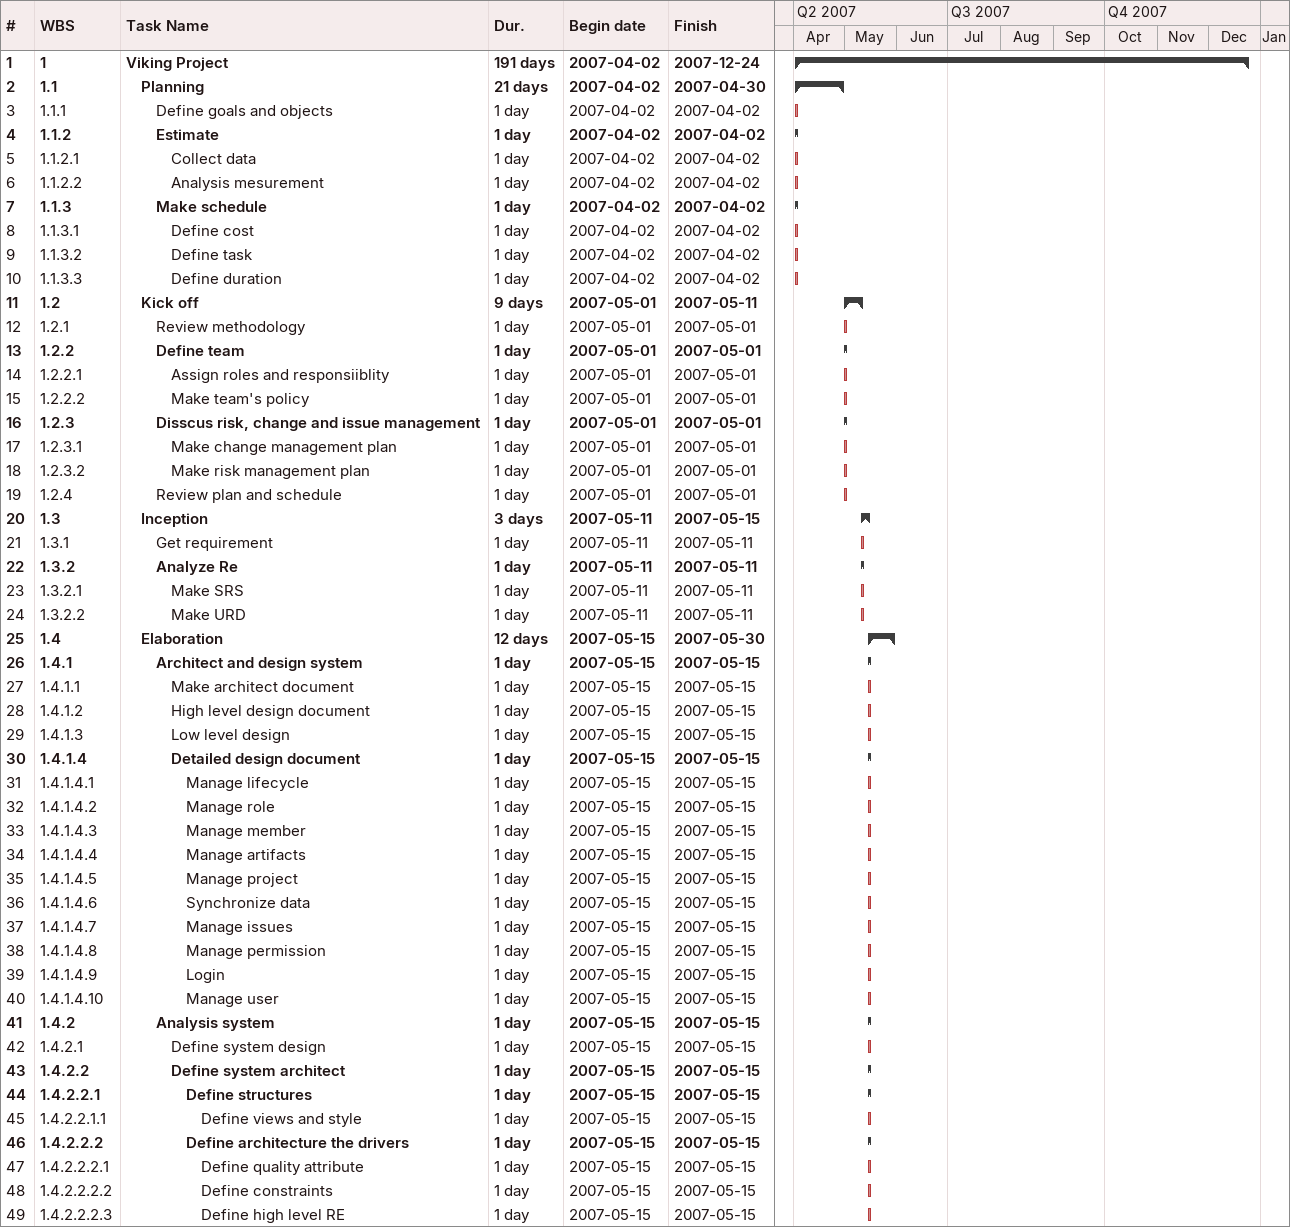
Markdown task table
| ID | WBS | Task | Duration | Start | Finish |
|---|---|---|---|---|---|
| 1 | 1 | **Viking Project** | 191d | 2007-04-02 | 2007-12-24 |
| 2 | 1.1 | **Planning** | 21d | 2007-04-02 | 2007-04-30 |
| 3 | 1.1.1 | Define goals and objects | 1d | 2007-04-02 | 2007-04-02 |
| 4 | 1.1.2 | **Estimate** | 1d | 2007-04-02 | 2007-04-02 |
| 5 | 1.1.2.1 | Collect data | 1d | 2007-04-02 | 2007-04-02 |
| 6 | 1.1.2.2 | Analysis mesurement | 1d | 2007-04-02 | 2007-04-02 |
| 7 | 1.1.3 | **Make schedule** | 1d | 2007-04-02 | 2007-04-02 |
| 8 | 1.1.3.1 | Define cost | 1d | 2007-04-02 | 2007-04-02 |
| 9 | 1.1.3.2 | Define task | 1d | 2007-04-02 | 2007-04-02 |
| 10 | 1.1.3.3 | Define duration | 1d | 2007-04-02 | 2007-04-02 |
| 11 | 1.2 | **Kick off** | 9d | 2007-05-01 | 2007-05-11 |
| 12 | 1.2.1 | Review methodology | 1d | 2007-05-01 | 2007-05-01 |
| 13 | 1.2.2 | **Define team** | 1d | 2007-05-01 | 2007-05-01 |
| 14 | 1.2.2.1 | Assign roles and responsiiblity | 1d | 2007-05-01 | 2007-05-01 |
| 15 | 1.2.2.2 | Make team's policy | 1d | 2007-05-01 | 2007-05-01 |
| 16 | 1.2.3 | **Disscus risk, change and issue management** | 1d | 2007-05-01 | 2007-05-01 |
| 17 | 1.2.3.1 | Make change management plan | 1d | 2007-05-01 | 2007-05-01 |
| 18 | 1.2.3.2 | Make risk management plan | 1d | 2007-05-01 | 2007-05-01 |
| 19 | 1.2.4 | Review plan and schedule | 1d | 2007-05-01 | 2007-05-01 |
| 20 | 1.3 | **Inception** | 3d | 2007-05-11 | 2007-05-15 |
| 21 | 1.3.1 | Get requirement | 1d | 2007-05-11 | 2007-05-11 |
| 22 | 1.3.2 | **Analyze Re** | 1d | 2007-05-11 | 2007-05-11 |
| 23 | 1.3.2.1 | Make SRS | 1d | 2007-05-11 | 2007-05-11 |
| 24 | 1.3.2.2 | Make URD | 1d | 2007-05-11 | 2007-05-11 |
| 25 | 1.4 | **Elaboration** | 12d | 2007-05-15 | 2007-05-30 |
| 26 | 1.4.1 | **Architect and design system** | 1d | 2007-05-15 | 2007-05-15 |
| 27 | 1.4.1.1 | Make architect document | 1d | 2007-05-15 | 2007-05-15 |
| 28 | 1.4.1.2 | High level design document | 1d | 2007-05-15 | 2007-05-15 |
| 29 | 1.4.1.3 | Low level design | 1d | 2007-05-15 | 2007-05-15 |
| 30 | 1.4.1.4 | **Detailed design document** | 1d | 2007-05-15 | 2007-05-15 |
| 31 | 1.4.1.4.1 | Manage lifecycle | 1d | 2007-05-15 | 2007-05-15 |
| 32 | 1.4.1.4.2 | Manage role | 1d | 2007-05-15 | 2007-05-15 |
| 33 | 1.4.1.4.3 | Manage member | 1d | 2007-05-15 | 2007-05-15 |
| 34 | 1.4.1.4.4 | Manage artifacts | 1d | 2007-05-15 | 2007-05-15 |
| 35 | 1.4.1.4.5 | Manage project | 1d | 2007-05-15 | 2007-05-15 |
| 36 | 1.4.1.4.6 | Synchronize data | 1d | 2007-05-15 | 2007-05-15 |
| 37 | 1.4.1.4.7 | Manage issues | 1d | 2007-05-15 | 2007-05-15 |
| 38 | 1.4.1.4.8 | Manage permission | 1d | 2007-05-15 | 2007-05-15 |
| 39 | 1.4.1.4.9 | Login | 1d | 2007-05-15 | 2007-05-15 |
| 40 | 1.4.1.4.10 | Manage user | 1d | 2007-05-15 | 2007-05-15 |
| 41 | 1.4.2 | **Analysis system** | 1d | 2007-05-15 | 2007-05-15 |
| 42 | 1.4.2.1 | Define system design | 1d | 2007-05-15 | 2007-05-15 |
| 43 | 1.4.2.2 | **Define system architect** | 1d | 2007-05-15 | 2007-05-15 |
| 44 | 1.4.2.2.1 | **Define structures** | 1d | 2007-05-15 | 2007-05-15 |
| 45 | 1.4.2.2.1.1 | Define views and style | 1d | 2007-05-15 | 2007-05-15 |
| 46 | 1.4.2.2.2 | **Define architecture the drivers** | 1d | 2007-05-15 | 2007-05-15 |
| 47 | 1.4.2.2.2.1 | Define quality attribute | 1d | 2007-05-15 | 2007-05-15 |
| 48 | 1.4.2.2.2.2 | Define constraints | 1d | 2007-05-15 | 2007-05-15 |
| 49 | 1.4.2.2.2.3 | Define high level RE | 1d | 2007-05-15 | 2007-05-15 |
